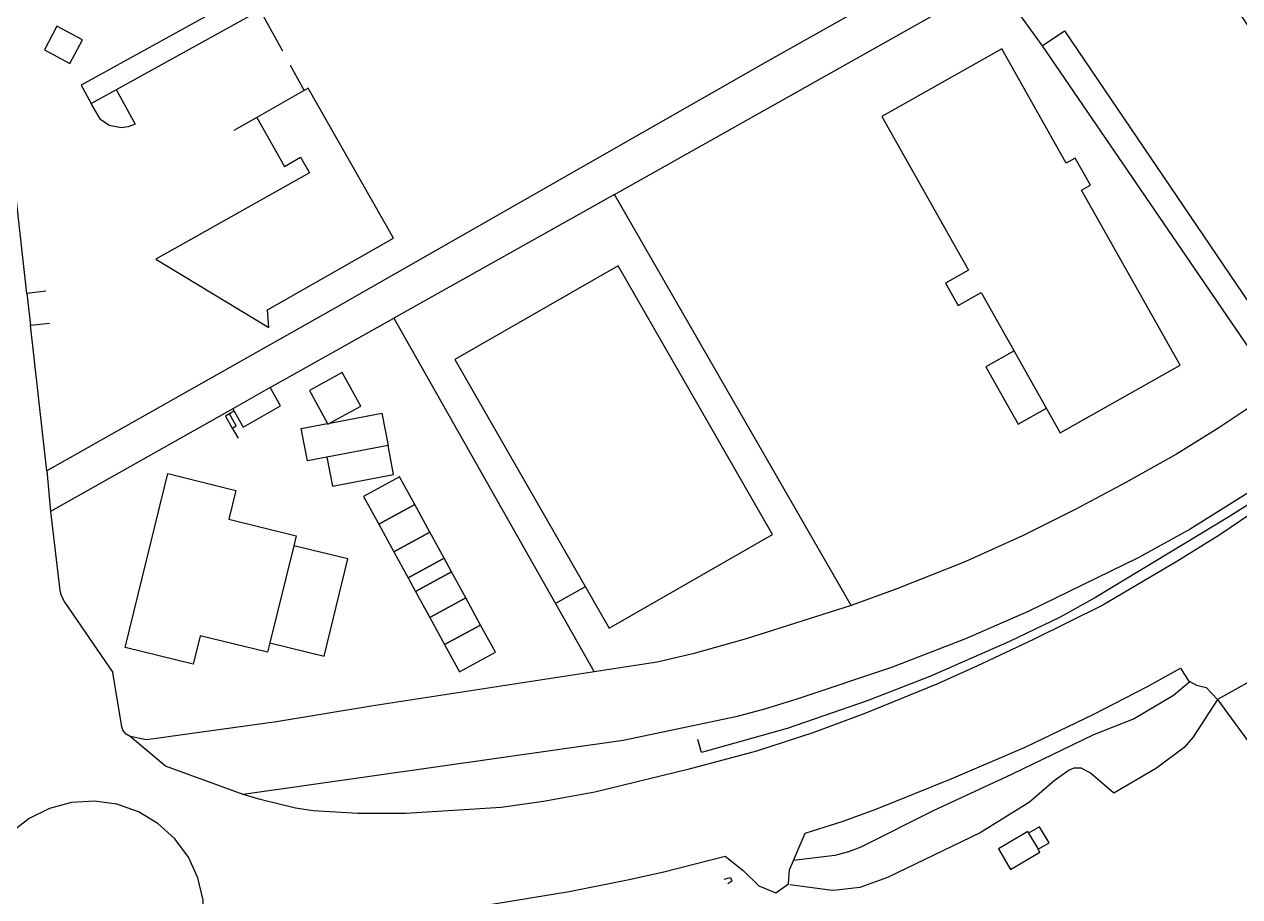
# Model space of a CAD drawing. Header units: millimetres. Extents: x 487814 to 495125, y 4392873 to 4398925.
# Drawn here: x 492290.2 to 492482, y 4395852.9 to 4395990.6 of the extents above; entities that cross this region are included whole.
import ezdxf

# ---------------------------------------------------------------- set-up
doc = ezdxf.new("R2010")
doc.units = ezdxf.units.MM
doc.layers.add('Cartografia_Base', color=8, linetype='Continuous')

msp = doc.modelspace()

# ---------------------------------------------------------------- linework, layer by layer
at = {"layer": 'Cartografia_Base'}
for p, q in [((492327.4, 4395992.79, 118.34), (492330.89, 4395986.41, 118.4)), ((492450.84, 4395987.24, 116.55), (492487.86, 4395933.02, 114.8)), ((492332.14, 4395984.16, 118.42), (492334.33, 4395980.18, 118.46)), ((492326.84, 4395975.91, 117.01), (492323.25, 4395973.86, 116.7)), ((492383.3, 4395963.74, 118.12), (492348.47, 4395944.24, 117.86)), ((492290.56, 4395948.15, 116.57), (492291.12, 4395943.12, 116.57)), ((492328.95, 4395933.3, 117.72), (492348.47, 4395944.24, 117.86)), ((492348.47, 4395944.24, 117.86), (492380.12, 4395888.42, 118.19)), ((492323.05, 4395929.92, 116.14), (492294.31, 4395913.7, 116.14)), ((492323.24, 4395929.58, 117.85), (492322.53, 4395929.12, 117.84)), ((492322.98, 4395926.88, 117.84), (492323.89, 4395925.3, 117.78)), ((492378.7, 4395901.82, 116.84), (492374.02, 4395899.17, 116.84)), ((492448.69, 4395862.95, 117.48), (492450.2, 4395860.41, 116.41))]:
    msp.add_line(p, q, dxfattribs=at)
for points in [[(492324.36, 4395994.97, 121.48), (492299.12, 4395981.03, 120.12), (492300.7, 4395978.14, 120.23), (492417.02, 4396042.39, 119.69)], [(492461.33, 4396015.1, 117.35), (492407.06, 4395984.53, 116.7), (492339.28, 4395945.88, 116.7), (492293.69, 4395920.12, 116.7), (492291.12, 4395943.12, 119.93), (492294.13, 4395943.47, 119.93)], [(492484.6, 4395944.95, 119.51), (492504.86, 4395958.67, 114.57), (492474.59, 4396003.34, 114.75), (492459.93, 4395993.41, 114.68), (492453.25, 4396003.19, 115.19), (492443.33, 4395997.58, 115.05), (492450.84, 4395987.24, 114.51), (492454.33, 4395989.61, 114.58), (492484.6, 4395944.95, 119.51)], [(492487.86, 4395933.02, 114.8), (492478.69, 4395926.93, 116.03), (492472.05, 4395922.78, 114.93), (492464.05, 4395918.27, 114.99), (492456.12, 4395914.11, 114.99), (492447.72, 4395909.9, 115.12), (492438.52, 4395905.73, 115.18), (492427.91, 4395901.51, 115.23), (492420.68, 4395898.89, 118.18), (492383.3, 4395963.74, 116.03), (492440.04, 4395995.71, 115.69)], [(492297.35, 4395984.44, 122.44), (492299.32, 4395988.17, 121.75), (492295.31, 4395990.3, 121.75), (492293.34, 4395986.57, 122.44), (492297.35, 4395984.44, 122.44)], [(492453.69, 4395926.16, 115.27), (492472.6, 4395936.84, 115.07), (492457.04, 4395964.42, 113.72), (492458.46, 4395965.22, 113.67), (492456.06, 4395969.48, 113.84), (492454.64, 4395968.68, 113.89), (492444.45, 4395986.73, 114.63), (492425.54, 4395976.07, 115.2), (492439.21, 4395951.83, 115.06), (492435.56, 4395949.77, 115.13), (492437.56, 4395946.21, 115.13), (492441.22, 4395948.27, 115.07), (492453.69, 4395926.16, 115.27)], [(492304.65, 4395980.3, 116.61), (492307.64, 4395974.86, 116.47), (492306.57, 4395974.42, 116.54), (492305.44, 4395974.25, 116.61), (492303.55, 4395974.62, 116.72), (492302.18, 4395975.57, 116.81), (492300.7, 4395978.14, 116.81)], [(492328.74, 4395942.77, 116.58), (492328.55, 4395945.54, 116.65), (492348.43, 4395956.85, 116.66), (492334.95, 4395980.53, 116.69), (492326.84, 4395975.91, 116.64), (492331.23, 4395968.19, 116.72), (492333.76, 4395969.62, 116.71), (492335.15, 4395967.17, 116.71), (492310.94, 4395953.56, 116.64), (492328.74, 4395942.77, 116.58)], [(492293.57, 4395948.48, 119.93), (492290.56, 4395948.15, 118.13), (492287.5, 4395975.64, 119.53)], [(492382.46, 4395895.28, 116.06), (492408.25, 4395910.08, 116.16), (492383.92, 4395952.49, 115.83), (492358.13, 4395937.69, 116.4), (492382.46, 4395895.28, 116.06)], [(492446.41, 4395939.07, 118.58), (492441.94, 4395936.55, 118.58), (492447.05, 4395927.5, 118.58), (492451.51, 4395930.02, 118.58)], [(492338.02, 4395927.59, 116.48), (492338.08, 4395927.48, 116.48), (492343.26, 4395930.34, 116.46), (492340.34, 4395935.64, 116.39), (492335.16, 4395932.8, 116.4), (492338.02, 4395927.59, 116.48)], [(492324.7, 4395927.04, 116.47), (492330.6, 4395930.42, 116.43), (492328.95, 4395933.3, 116.29), (492323.05, 4395929.92, 116.14), (492324.7, 4395927.04, 116.47)], [(492322.98, 4395926.88, 118.25), (492323.61, 4395927.23, 118.27), (492322.53, 4395929.12, 118.27), (492321.9, 4395928.77, 118.13), (492322.98, 4395926.88, 118.25)], [(492338.41, 4395927.66, 120.35), (492346.61, 4395929.23, 120.35), (492347.57, 4395924.13, 120.35)], [(492337.93, 4395922.28, 120.35), (492334.84, 4395921.69, 120.35), (492333.87, 4395926.8, 120.35), (492338.02, 4395927.59, 116.48)], [(492338.8, 4395917.73, 120.35), (492348.45, 4395919.56, 120.35), (492347.57, 4395924.13, 120.35), (492337.93, 4395922.28, 120.35), (492338.8, 4395917.73, 120.35)], [(492495.2, 4395921.07, 113.05), (492478.87, 4395910.04, 113.32), (492472.11, 4395905.85, 113.32), (492460.43, 4395898.93, 113.69), (492449.58, 4395893.59, 113.85), (492440.5, 4395889.33, 114.04), (492434.19, 4395886.49, 114.15), (492422.84, 4395881.83, 114.24), (492414.63, 4395878.77, 114.5), (492405.75, 4395875.9, 114.77), (492394.92, 4395873, 114.79), (492380.19, 4395869.42, 115.28), (492372.11, 4395867.94, 115.5), (492365.43, 4395866.98, 115.46), (492350.4, 4395866.04, 115.44), (492342.81, 4395866.06, 115.47), (492335.73, 4395866.45, 115.58), (492332.94, 4395866.87, 115.63), (492327.41, 4395868.24, 115.68), (492324.69, 4395869.03, 115.7), (492312.47, 4395873.53, 115.82), (492306.87, 4395878.19, 116.63)], [(492489.96, 4395920.81, 114.99), (492474.2, 4395910.95, 114.97), (492466, 4395906.43, 115.01), (492448.6, 4395897.94, 115.17), (492438.74, 4395893.64, 115.27), (492427.02, 4395889.12, 115.41), (492412.1, 4395884.08, 115.57), (492407, 4395882.5, 115.58), (492402.49, 4395881.3, 115.59), (492384.67, 4395877.58, 115.84), (492324.69, 4395869.03, 115.54)], [(492293.69, 4395920.12, 116.7), (492294.31, 4395913.7, 116.14), (492295.77, 4395901.27, 116.07), (492295.98, 4395900.46, 116.08), (492296.53, 4395899.33, 116.1), (492304.11, 4395888.31, 116.11)], [(492328.92, 4395893, 116.38), (492328.55, 4395891.5, 122.79), (492317.91, 4395894.1, 122.79), (492316.82, 4395889.64, 122.79), (492306.08, 4395892.27, 122.79), (492312.8, 4395919.69, 122.79), (492323.54, 4395917.05, 122.79), (492322.42, 4395912.51, 122.79), (492333.07, 4395909.88, 122.79), (492332.69, 4395908.32, 122.79)], [(492346.1, 4395911.71, 120.43), (492351.79, 4395914.81, 120.43), (492349.4, 4395919.21, 120.43), (492343.71, 4395916.1, 120.43), (492346.1, 4395911.71, 120.43)], [(492489.8, 4395918.86, 114.77), (492480.15, 4395912.77, 114.81), (492459.26, 4395900.15, 115.04), (492453.65, 4395897.05, 115.05), (492445.66, 4395893.21, 115.01), (492433.08, 4395887.7, 115.29), (492423.23, 4395883.84, 115.46), (492410.55, 4395879.48, 115.54), (492397.05, 4395875.67, 115.58), (492396.45, 4395877.74, 115.67)], [(492348.47, 4395907.37, 120.31), (492354.16, 4395910.48, 120.31), (492351.79, 4395914.81, 120.43), (492346.1, 4395911.71, 120.43), (492348.47, 4395907.37, 120.31)], [(492350.73, 4395903.24, 120.25), (492356.42, 4395906.34, 120.25), (492354.16, 4395910.48, 120.31), (492348.47, 4395907.37, 120.31), (492350.73, 4395903.24, 120.25)], [(492328.92, 4395893, 116.38), (492337.5, 4395890.89, 116.37), (492341.24, 4395906.24, 116.54), (492332.69, 4395908.32, 116.51), (492328.92, 4395893, 116.38)], [(492351.9, 4395901.09, 120.25), (492357.59, 4395904.21, 120.25), (492356.42, 4395906.34, 120.25), (492350.73, 4395903.24, 120.25), (492351.9, 4395901.09, 120.25)], [(492354.15, 4395896.99, 120.25), (492359.84, 4395900.09, 120.25), (492357.59, 4395904.21, 120.25), (492351.9, 4395901.09, 120.25), (492354.15, 4395896.99, 120.25)], [(492540.38, 4395848.09, 113.9), (492543.21, 4395849.48, 114.3), (492506.66, 4395901.39, 114.55), (492498.3, 4395895.54, 115.44), (492485.88, 4395888.13, 115.36), (492478.5, 4395884.02, 115.44), (492514.9, 4395834.31, 114.64), (492536.17, 4395846.01, 114.44), (492540.38, 4395848.09, 113.9)], [(492356.5, 4395892.7, 120.3), (492362.19, 4395895.8, 120.3), (492359.84, 4395900.09, 120.25), (492354.15, 4395896.99, 120.25), (492356.5, 4395892.7, 120.3)], [(492420.68, 4395898.89, 115.32), (492404.09, 4395893.62, 115.49), (492395.67, 4395891.26, 115.63), (492390.04, 4395889.93, 115.7), (492344.92, 4395883.01, 116.73), (492329.96, 4395880.52, 116.76)], [(492358.84, 4395888.42, 120.3), (492364.53, 4395891.53, 120.3), (492362.19, 4395895.8, 120.3), (492356.5, 4395892.7, 120.3), (492358.84, 4395888.42, 120.3)], [(492329.96, 4395880.52, 116.76), (492309.44, 4395877.67, 116.63), (492306.87, 4395878.19, 116.63), (492306.25, 4395878.59, 116.74), (492305.71, 4395879.2, 116.76), (492305.53, 4395879.73, 116.76), (492304.11, 4395888.31, 116.71)], [(492344.7, 4395848.57, 115.62), (492376.18, 4395853.75, 115.63), (492385.39, 4395855.58, 115.6), (492391.13, 4395856.85, 115.48), (492400.8, 4395859.3, 115.44), (492403.65, 4395857.05, 115.27), (492406.08, 4395854.64, 115.01), (492408.79, 4395853.52, 114.9), (492410.81, 4395854.95, 114.97), (492410.92, 4395857.14, 115.13), (492413.4, 4395862.93, 115.4), (492419.44, 4395864.85, 115.3), (492424.74, 4395866.77, 115.23), (492436.46, 4395871.51, 115.13), (492448.14, 4395876.54, 115.12), (492458.87, 4395881.67, 114.97), (492467.48, 4395886.07, 114.68), (492472.64, 4395888.99, 114.8), (492473.94, 4395886.99, 114.55), (492475.18, 4395886.31, 114.46), (492476.7, 4395885.92, 114.42), (492478.5, 4395884.02, 114.35)], [(492474.14, 4395886.82, 114.54), (492471.56, 4395884.69, 114.27), (492465.35, 4395881.01, 114.14), (492458.91, 4395878.49, 114.11), (492446, 4395872.22, 114.16), (492433.61, 4395866.48, 114.21), (492422.23, 4395860.75, 114.38), (492420.26, 4395859.99, 114.49), (492418.12, 4395859.43, 114.6), (492411.55, 4395858.62, 115.11)], [(492478.5, 4395884.02, 113.92), (492474.59, 4395878.04, 113.93), (492473.26, 4395876.48, 113.93), (492468.87, 4395873.22, 113.95), (492462.15, 4395869.27, 113.97), (492458.43, 4395872.47, 113.99), (492457, 4395873.2, 114), (492455.84, 4395873.21, 114.01), (492455.11, 4395872.88, 114.01), (492452.74, 4395871.18, 114.06), (492448.85, 4395867.84, 114.15), (492441.05, 4395862.99, 113.83), (492426.42, 4395855.97, 114.52), (492422.05, 4395854.39, 114.53), (492418.36, 4395853.97, 114.54), (492417.66, 4395853.92, 114.54), (492410.99, 4395854.8, 114.92)], [(492289.61, 4395835.63, 115.56), (492292.68, 4395833.75, 115.56), (492296.05, 4395832.52, 115.56), (492299.61, 4395831.98, 115.56), (492303.2, 4395832.16, 115.56), (492306.69, 4395833.05, 115.56), (492309.93, 4395834.61, 115.56), (492312.8, 4395836.78, 115.56), (492315.17, 4395839.49, 115.56), (492316.97, 4395842.6, 115.56), (492317.96, 4395845.43, 115.56), (492318.52, 4395848.99, 115.56), (492318.39, 4395852.38, 115.56), (492317.56, 4395855.88, 115.56), (492316.05, 4395859.15, 115.56), (492313.92, 4395862.05, 115.56), (492311.26, 4395864.47, 115.56), (492308.17, 4395866.32, 115.56), (492304.78, 4395867.51, 115.56), (492301.22, 4395868.01, 115.56), (492297.62, 4395867.79, 115.56), (492294.15, 4395866.86, 115.56), (492290.93, 4395865.26, 115.56), (492288.09, 4395863.06, 115.56)], [(492445.85, 4395857.21, 114.75), (492450.48, 4395859.95, 114.7), (492450.2, 4395860.41, 114.71), (492451.91, 4395861.44, 114.69), (492450.41, 4395863.97, 114.76), (492448.69, 4395862.95, 114.76), (492448.55, 4395863.21, 114.76), (492443.92, 4395860.47, 114.81), (492445.85, 4395857.21, 114.75)], [(492400.63, 4395855.71, 115.01), (492401.62, 4395855.94, 115.29), (492401.82, 4395855.36, 115.09), (492401.2, 4395854.94, 114.85)]]:
    msp.add_polyline3d(points, dxfattribs=at)

doc.saveas('drawing.dxf')
